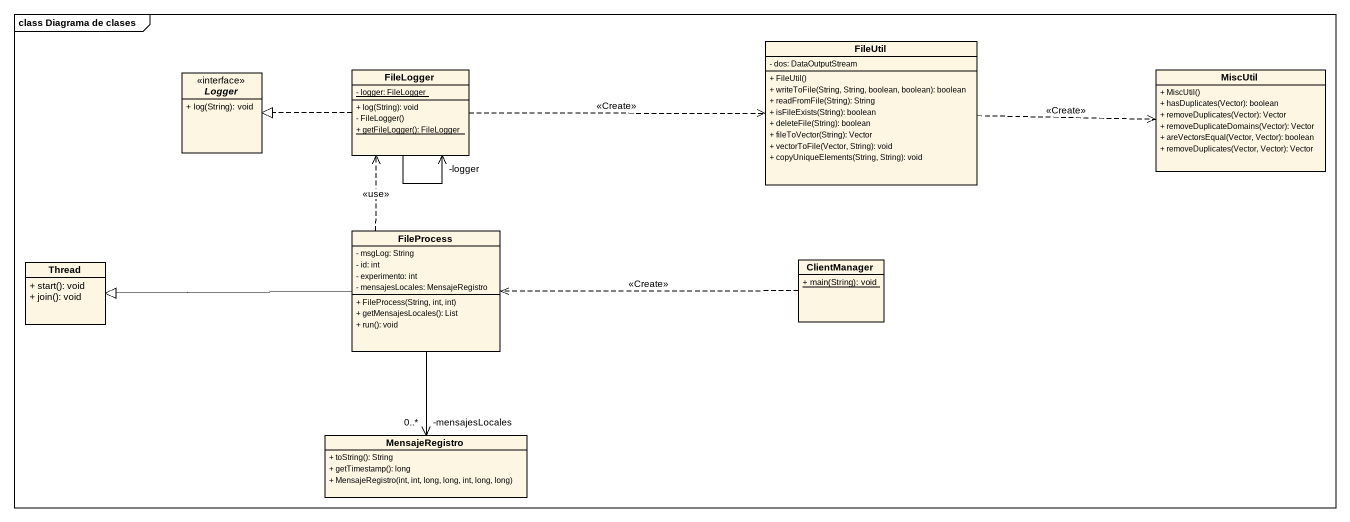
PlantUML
@startuml
mainframe class Diagrama de clases
hide circle
hide empty members
skinparam classAttributeIconSize 0
class FileUtil {
  - dos: DataOutputStream
  + FileUtil()
  + writeToFile(String, String, boolean, boolean): boolean
  + readFromFile(String): String
  + isFileExists(String): boolean
  + deleteFile(String): boolean
  + fileToVector(String): Vector
  + vectorToFile(Vector, String): void
  + copyUniqueElements(String, String): void
}
interface Logger {
  + log(String): void
}
class FileLogger {
  {static} - logger: FileLogger
  + log(String): void
  - FileLogger()
  {static} + getFileLogger(): FileLogger
}
class MiscUtil {
  + MiscUtil()
  + hasDuplicates(Vector): boolean
  + removeDuplicates(Vector): Vector
  + removeDuplicateDomains(Vector): Vector
  + areVectorsEqual(Vector, Vector): boolean
  + removeDuplicates(Vector, Vector): Vector
}
class Thread {
  + start(): void
  + join(): void
}
class FileProcess {
  - msgLog: String
  - id: int
  - experimento: int
  - mensajesLocales: MensajeRegistro
  + FileProcess(String, int, int)
  + getMensajesLocales(): List
  + run(): void
}
class ClientManager {
  {static} + main(String): void
}
class MensajeRegistro {
  + toString(): String
  + getTimestamp(): long
  + MensajeRegistro(int, int, long, long, int, long, long)
}
FileUtil .right.> MiscUtil : <<Create>>
FileLogger .right.> FileUtil : <<Create>>
FileLogger .left.|> Logger
FileLogger --> "-logger" FileLogger
FileProcess .up.> FileLogger : <<use>>
FileProcess -left-|> Thread
FileProcess --> "-mensajesLocales\n0..*" MensajeRegistro
ClientManager .left.> FileProcess : <<Create>>
@enduml
